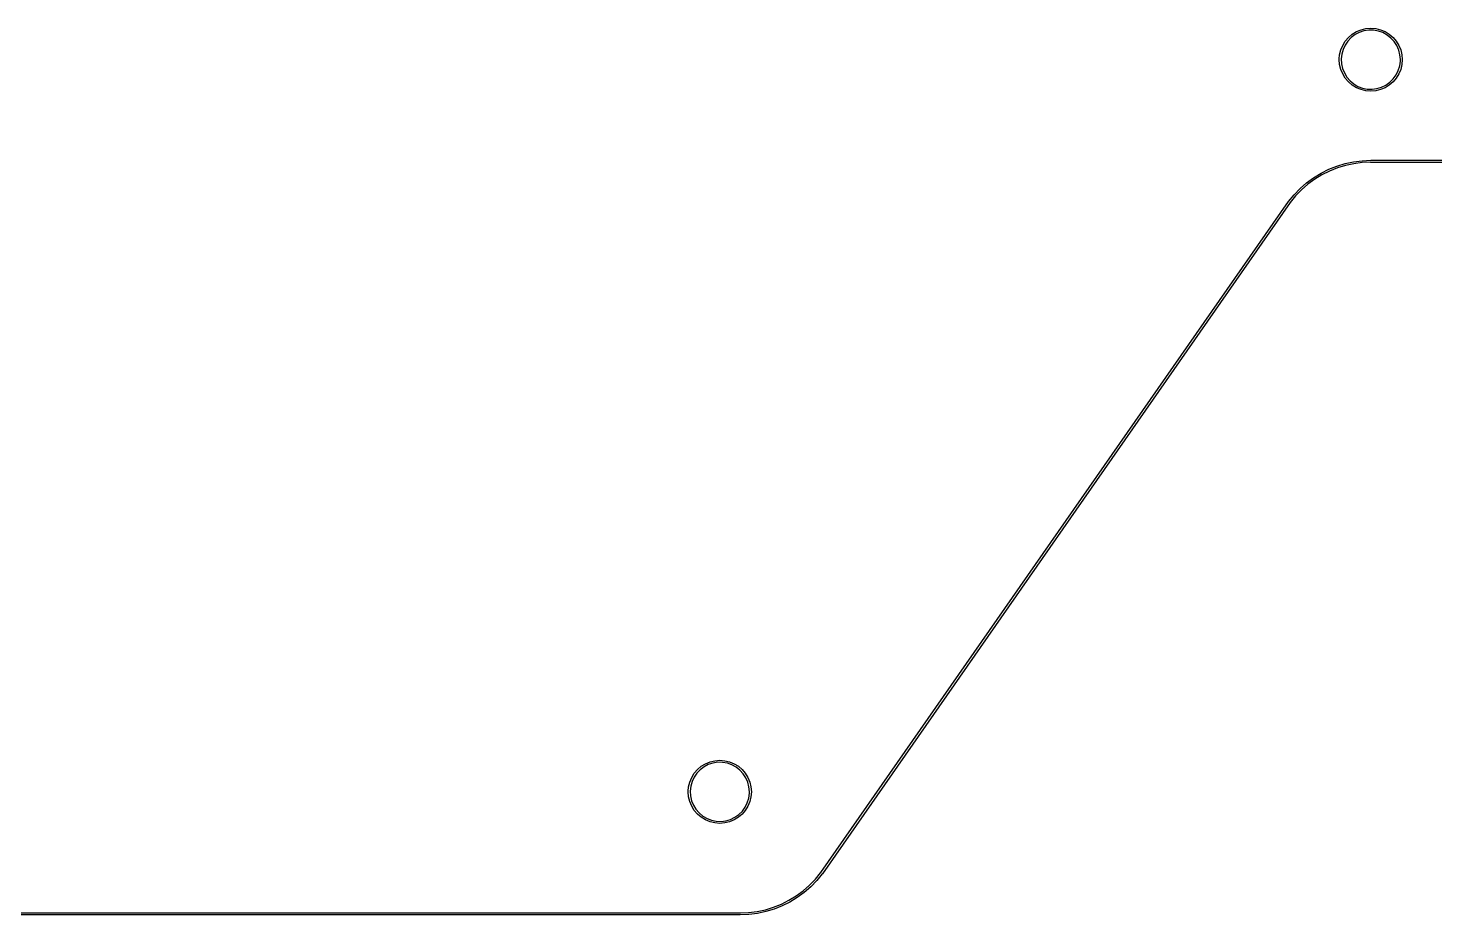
# Model space of a CAD drawing. Extents: x 26 to 390, y -197 to -58.
# Drawn here: x 208 to 277.1, y -189.1 to -145.4 of the extents above; entities that cross this region are included whole.
import ezdxf

# ---------------------------------------------------------------- set-up
doc = ezdxf.new("R2010")
doc.units = 0
doc.layers.add('BLACK', color=7, linetype='CONTINUOUS')

msp = doc.modelspace()

# ---------------------------------------------------------------- linework, layer by layer
at = {"layer": 'BLACK', "linetype": 'CONTINUOUS'}
for p, q in [((272.746, -146.089), (272.904, -145.904)), ((272.904, -145.904), (273.089, -145.746)), ((273.225, -145.769), (273.034, -145.912)), ((273.089, -145.746), (273.296, -145.619)), ((273.436, -145.659), (273.225, -145.769)), ((273.296, -145.619), (273.521, -145.526)), ((273.663, -145.585), (273.436, -145.659)), ((273.521, -145.526), (273.758, -145.469)), ((273.899, -145.549), (273.663, -145.585)), ((273.758, -145.469), (274, -145.45)), ((274.137, -145.551), (273.899, -145.549)), ((274, -145.45), (274.242, -145.469)), ((274.372, -145.593), (274.137, -145.551)), ((274.242, -145.469), (274.479, -145.526)), ((274.596, -145.673), (274.372, -145.593)), ((274.479, -145.526), (274.704, -145.619)), ((274.805, -145.788), (274.596, -145.673)), ((274.704, -145.619), (274.911, -145.746)), ((274.992, -145.936), (274.805, -145.788)), ((274.911, -145.746), (275.096, -145.904)), ((275.096, -145.904), (275.254, -146.089)), ((272.469, -146.758), (272.526, -146.521)), ((272.526, -146.521), (272.619, -146.296)), ((272.635, -146.498), (272.571, -146.727)), ((272.619, -146.296), (272.746, -146.089)), ((272.735, -146.281), (272.635, -146.498)), ((272.869, -146.084), (272.735, -146.281)), ((273.034, -145.912), (272.869, -146.084)), ((275.153, -146.112), (274.992, -145.936)), ((275.282, -146.312), (275.153, -146.112)), ((275.254, -146.089), (275.381, -146.296)), ((275.377, -146.531), (275.282, -146.312)), ((275.435, -146.762), (275.377, -146.531)), ((275.381, -146.296), (275.474, -146.521)), ((275.474, -146.521), (275.531, -146.758)), ((272.45, -147), (272.453, -146.964)), ((272.469, -147.242), (272.45, -147)), ((272.453, -146.964), (272.469, -146.758)), ((272.526, -147.479), (272.469, -147.242)), ((272.571, -146.727), (272.545, -146.964)), ((272.545, -146.964), (272.559, -147.202)), ((272.559, -147.202), (272.612, -147.435)), ((275.422, -147.307), (275.453, -147.071)), ((275.455, -147), (275.435, -146.762)), ((275.453, -147.071), (275.455, -147)), ((275.531, -147.242), (275.474, -147.479)), ((275.531, -146.758), (275.55, -147)), ((275.55, -147), (275.531, -147.242)), ((272.619, -147.704), (272.526, -147.479)), ((272.612, -147.435), (272.701, -147.656)), ((272.746, -147.911), (272.619, -147.704)), ((272.701, -147.656), (272.826, -147.859)), ((272.904, -148.096), (272.746, -147.911)), ((272.826, -147.859), (272.982, -148.04)), ((274.939, -148.111), (275.108, -147.943)), ((275.254, -147.911), (275.096, -148.096)), ((275.108, -147.943), (275.247, -147.749)), ((275.247, -147.749), (275.353, -147.536)), ((275.381, -147.704), (275.254, -147.911)), ((275.353, -147.536), (275.422, -147.307)), ((275.474, -147.479), (275.381, -147.704)), ((273.089, -148.254), (272.904, -148.096)), ((272.982, -148.04), (273.165, -148.192)), ((273.296, -148.381), (273.089, -148.254)), ((273.165, -148.192), (273.371, -148.312)), ((273.521, -148.474), (273.296, -148.381)), ((273.371, -148.312), (273.594, -148.397)), ((273.758, -148.531), (273.521, -148.474)), ((273.594, -148.397), (273.828, -148.445)), ((274, -148.55), (273.758, -148.531)), ((273.828, -148.445), (274.066, -148.453)), ((274.242, -148.531), (274, -148.55)), ((274.066, -148.453), (274.303, -148.423)), ((274.479, -148.474), (274.242, -148.531)), ((274.303, -148.423), (274.531, -148.355)), ((274.704, -148.381), (274.479, -148.474)), ((274.531, -148.355), (274.745, -148.25)), ((274.911, -148.254), (274.704, -148.381)), ((274.745, -148.25), (274.939, -148.111)), ((275.096, -148.096), (274.911, -148.254)), ((272.329, -152.234), (272.736, -152.111)), ((272.736, -152.111), (273.153, -152.022)), ((273.169, -152.116), (272.76, -152.203)), ((273.153, -152.022), (273.575, -151.968)), ((273.583, -152.063), (273.169, -152.116)), ((273.575, -151.968), (274, -151.95)), ((273.99, -152.046), (273.583, -152.063)), ((274, -152.05), (273.99, -152.046)), ((274, -151.95), (387, -151.95)), ((387, -152.05), (274, -152.05)), ((270.847, -153.056), (271.19, -152.804)), ((271.19, -152.804), (271.553, -152.582)), ((271.6, -152.666), (271.243, -152.883)), ((271.553, -152.582), (271.934, -152.392)), ((271.973, -152.479), (271.6, -152.666)), ((271.934, -152.392), (272.329, -152.234)), ((272.361, -152.325), (271.973, -152.479)), ((272.76, -152.203), (272.361, -152.325)), ((270.229, -153.641), (270.526, -153.335)), ((270.592, -153.404), (270.301, -153.704)), ((270.526, -153.335), (270.847, -153.056)), ((270.906, -153.13), (270.592, -153.404)), ((271.243, -152.883), (270.906, -153.13)), ((246.959, -186.971), (269.959, -153.971)), ((270.041, -154.029), (247.041, -187.029)), ((269.959, -153.971), (269.96, -153.971)), ((269.96, -153.97), (270.229, -153.641)), ((269.96, -153.971), (269.96, -153.97)), ((270.043, -154.019), (270.041, -154.029)), ((270.301, -153.704), (270.043, -154.019)), ((240.904, -181.904), (241.089, -181.746)), ((241.225, -181.769), (241.034, -181.912)), ((241.089, -181.746), (241.296, -181.619)), ((241.436, -181.659), (241.225, -181.769)), ((241.296, -181.619), (241.521, -181.526)), ((241.663, -181.585), (241.436, -181.659)), ((241.521, -181.526), (241.758, -181.469)), ((241.899, -181.549), (241.663, -181.585)), ((241.758, -181.469), (242, -181.45)), ((242.137, -181.551), (241.899, -181.549)), ((242, -181.45), (242.242, -181.469)), ((242.372, -181.593), (242.137, -181.551)), ((242.242, -181.469), (242.479, -181.526)), ((242.596, -181.673), (242.372, -181.593)), ((242.479, -181.526), (242.704, -181.619)), ((242.805, -181.788), (242.596, -181.673)), ((242.704, -181.619), (242.911, -181.746)), ((242.992, -181.936), (242.805, -181.788)), ((242.911, -181.746), (243.096, -181.904)), ((240.469, -182.758), (240.526, -182.521)), ((240.526, -182.521), (240.619, -182.296)), ((240.635, -182.498), (240.571, -182.727)), ((240.619, -182.296), (240.746, -182.089)), ((240.735, -182.281), (240.635, -182.498)), ((240.869, -182.084), (240.735, -182.281)), ((240.746, -182.089), (240.904, -181.904)), ((241.034, -181.912), (240.869, -182.084)), ((243.153, -182.112), (242.992, -181.936)), ((243.096, -181.904), (243.254, -182.089)), ((243.282, -182.312), (243.153, -182.112)), ((243.254, -182.089), (243.381, -182.296)), ((243.377, -182.531), (243.282, -182.312)), ((243.435, -182.762), (243.377, -182.531)), ((243.381, -182.296), (243.474, -182.521)), ((243.474, -182.521), (243.531, -182.758)), ((240.45, -183), (240.453, -182.964)), ((240.469, -183.242), (240.45, -183)), ((240.453, -182.964), (240.469, -182.758)), ((240.526, -183.479), (240.469, -183.242)), ((240.571, -182.727), (240.545, -182.964)), ((240.545, -182.964), (240.559, -183.202)), ((240.559, -183.202), (240.612, -183.435)), ((243.422, -183.307), (243.453, -183.071)), ((243.455, -183), (243.435, -182.762)), ((243.453, -183.071), (243.455, -183)), ((243.531, -183.242), (243.474, -183.479)), ((243.531, -182.758), (243.55, -183)), ((243.55, -183), (243.531, -183.242)), ((240.619, -183.704), (240.526, -183.479)), ((240.612, -183.435), (240.701, -183.656)), ((240.746, -183.911), (240.619, -183.704)), ((240.701, -183.656), (240.826, -183.859)), ((240.904, -184.096), (240.746, -183.911)), ((240.826, -183.859), (240.982, -184.04)), ((243.254, -183.911), (243.096, -184.096)), ((243.108, -183.943), (243.247, -183.749)), ((243.247, -183.749), (243.353, -183.536)), ((243.381, -183.704), (243.254, -183.911)), ((243.353, -183.536), (243.422, -183.307)), ((243.474, -183.479), (243.381, -183.704)), ((241.089, -184.254), (240.904, -184.096)), ((240.982, -184.04), (241.165, -184.192)), ((241.296, -184.381), (241.089, -184.254)), ((241.165, -184.192), (241.371, -184.312)), ((241.521, -184.474), (241.296, -184.381)), ((241.371, -184.312), (241.594, -184.397)), ((241.758, -184.531), (241.521, -184.474)), ((241.594, -184.397), (241.828, -184.445)), ((242, -184.55), (241.758, -184.531)), ((241.828, -184.445), (242.066, -184.453)), ((242.242, -184.531), (242, -184.55)), ((242.066, -184.453), (242.303, -184.423)), ((242.479, -184.474), (242.242, -184.531)), ((242.303, -184.423), (242.531, -184.355)), ((242.704, -184.381), (242.479, -184.474)), ((242.531, -184.355), (242.745, -184.25)), ((242.911, -184.254), (242.704, -184.381)), ((242.745, -184.25), (242.939, -184.111)), ((243.096, -184.096), (242.911, -184.254)), ((242.939, -184.111), (243.108, -183.943)), ((246.408, -187.596), (246.699, -187.296)), ((246.771, -187.359), (246.474, -187.665)), ((246.699, -187.296), (246.957, -186.981)), ((247.04, -187.03), (246.771, -187.359)), ((246.957, -186.981), (246.959, -186.971)), ((247.041, -187.029), (247.04, -187.029)), ((247.04, -187.029), (247.04, -187.03)), ((245.757, -188.117), (246.094, -187.87)), ((246.153, -187.944), (245.81, -188.196)), ((246.094, -187.87), (246.408, -187.596)), ((246.474, -187.665), (246.153, -187.944)), ((244.24, -188.797), (244.639, -188.675)), ((244.671, -188.766), (244.264, -188.889)), ((244.639, -188.675), (245.027, -188.521)), ((245.066, -188.608), (244.671, -188.766)), ((245.027, -188.521), (245.4, -188.334)), ((245.447, -188.418), (245.066, -188.608)), ((245.4, -188.334), (245.757, -188.117)), ((245.81, -188.196), (245.447, -188.418)), ((162, -188.95), (243, -188.95)), ((243, -189.05), (162, -189.05)), ((243, -188.95), (243.01, -188.954)), ((243.425, -189.032), (243, -189.05)), ((243.01, -188.954), (243.417, -188.937)), ((243.417, -188.937), (243.831, -188.884)), ((243.847, -188.978), (243.425, -189.032)), ((243.831, -188.884), (244.24, -188.797)), ((244.264, -188.889), (243.847, -188.978))]:
    msp.add_line(p, q, dxfattribs=at)

doc.saveas('drawing.dxf')
